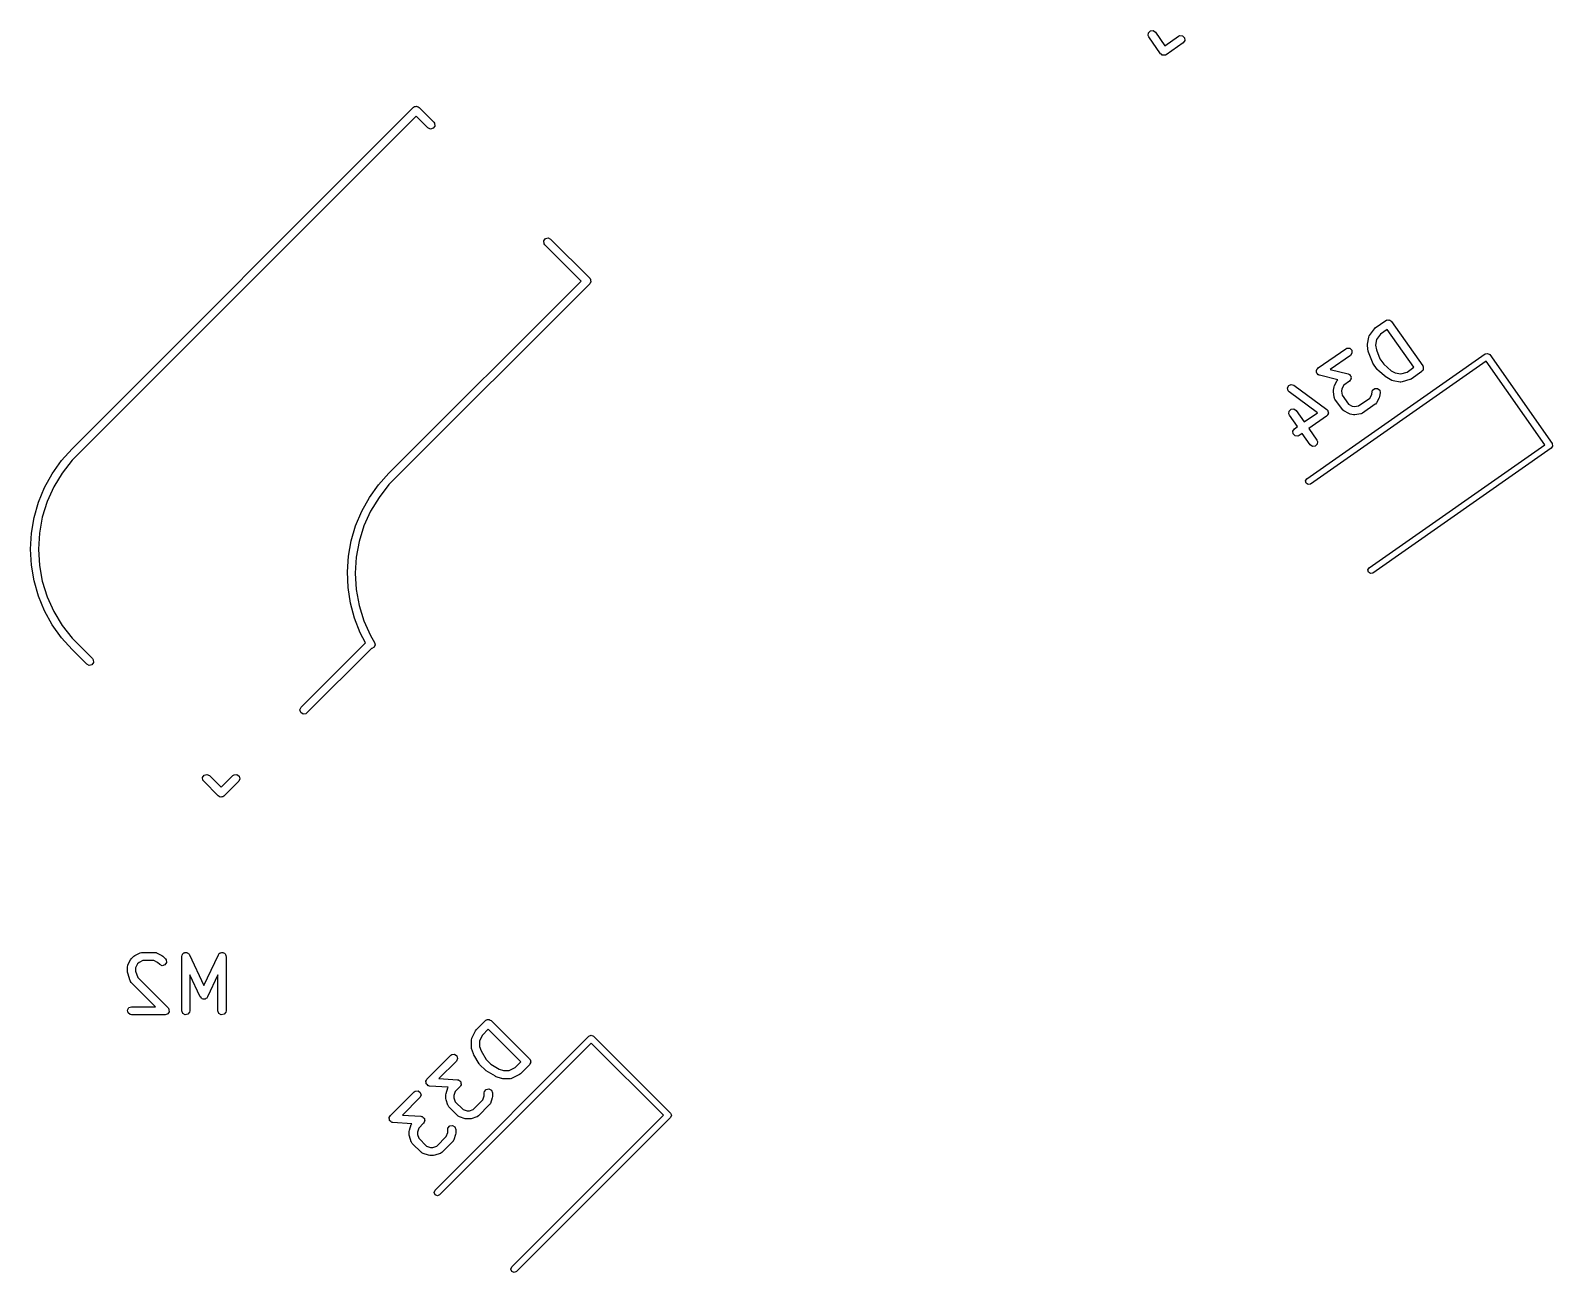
# Model space of a CAD drawing. Extents: x 22 to 260, y -160 to -44.
# Drawn here: x 184.99 to 213.03, y -159.31 to -136.44 of the extents above; entities that cross this region are included whole.
import ezdxf

# ---------------------------------------------------------------- set-up
doc = ezdxf.new("R2010")
doc.units = 0
doc.layers.add('BLACK', color=7, linetype='CONTINUOUS')

msp = doc.modelspace()

# ---------------------------------------------------------------- linework, layer by layer
at = {"layer": 'BLACK', "linetype": 'CONTINUOUS'}
for p, q in [((205.576, -136.529), (205.58, -136.478)), ((205.587, -136.553), (205.576, -136.529)), ((205.58, -136.478), (205.617, -136.442)), ((205.617, -136.442), (205.668, -136.437)), ((205.668, -136.437), (205.71, -136.467)), ((205.71, -136.467), (205.885, -136.718)), ((205.885, -136.718), (206.136, -136.542)), ((206.136, -136.542), (206.16, -136.531)), ((206.16, -136.531), (206.211, -136.536)), ((206.211, -136.536), (206.247, -136.572)), ((205.805, -136.865), (205.587, -136.553)), ((206.222, -136.665), (205.91, -136.883)), ((206.251, -136.623), (206.222, -136.665)), ((206.247, -136.572), (206.251, -136.623)), ((205.821, -136.876), (205.805, -136.865)), ((205.835, -136.89), (205.821, -136.876)), ((205.842, -136.891), (205.835, -136.89)), ((205.847, -136.894), (205.842, -136.891)), ((205.867, -136.893), (205.847, -136.894)), ((205.886, -136.894), (205.867, -136.893)), ((205.895, -136.89), (205.886, -136.894)), ((205.899, -136.89), (205.895, -136.89)), ((205.901, -136.888), (205.899, -136.89)), ((205.91, -136.883), (205.901, -136.888)), ((185.752, -144.141), (192.038, -137.855)), ((192.038, -137.855), (192.047, -137.849)), ((192.047, -137.849), (192.048, -137.846)), ((192.048, -137.846), (192.052, -137.845)), ((192.052, -137.845), (192.06, -137.84)), ((192.06, -137.84), (192.079, -137.838)), ((192.079, -137.838), (192.098, -137.833)), ((192.098, -137.833), (192.104, -137.836)), ((192.104, -137.836), (192.111, -137.835)), ((192.111, -137.835), (192.127, -137.846)), ((192.127, -137.846), (192.145, -137.855)), ((192.145, -137.855), (192.414, -138.124)), ((192.091, -138.014), (185.858, -144.247)), ((192.308, -138.23), (192.091, -138.014)), ((192.354, -138.252), (192.308, -138.23)), ((192.433, -138.197), (192.404, -138.239)), ((192.414, -138.124), (192.429, -138.145)), ((192.429, -138.145), (192.433, -138.197)), ((192.404, -138.239), (192.354, -138.252)), ((194.444, -140.313), (194.473, -140.271)), ((194.448, -140.364), (194.444, -140.313)), ((194.463, -140.385), (194.448, -140.364)), ((195.128, -141.051), (194.463, -140.385)), ((194.473, -140.271), (194.523, -140.258)), ((194.523, -140.258), (194.569, -140.279)), ((194.569, -140.279), (195.288, -140.998)), ((195.288, -140.998), (195.293, -141.006)), ((195.293, -141.006), (195.296, -141.008)), ((195.296, -141.008), (195.297, -141.011)), ((195.297, -141.011), (195.303, -141.019)), ((195.303, -141.019), (195.304, -141.039)), ((191.589, -144.59), (195.128, -141.051)), ((195.288, -141.104), (191.695, -144.696)), ((195.296, -141.086), (195.288, -141.104)), ((195.307, -141.07), (195.296, -141.086)), ((195.304, -141.039), (195.309, -141.057)), ((195.309, -141.057), (195.306, -141.063)), ((195.306, -141.063), (195.307, -141.07)), ((209.76, -141.915), (209.955, -141.778)), ((209.955, -141.778), (209.964, -141.774)), ((209.964, -141.774), (209.966, -141.771)), ((209.966, -141.771), (209.97, -141.771)), ((209.97, -141.771), (209.979, -141.767)), ((209.979, -141.767), (209.998, -141.769)), ((209.998, -141.769), (210.018, -141.767)), ((210.018, -141.767), (210.023, -141.771)), ((210.023, -141.771), (210.03, -141.771)), ((210.03, -141.771), (210.044, -141.785)), ((210.044, -141.785), (210.06, -141.796)), ((210.06, -141.796), (210.633, -142.616)), ((209.616, -142.217), (209.64, -142.084)), ((209.64, -142.084), (209.648, -142.059)), ((209.648, -142.059), (209.652, -142.057)), ((209.652, -142.057), (209.653, -142.052)), ((209.653, -142.052), (209.743, -141.931)), ((209.743, -141.931), (209.759, -141.916)), ((209.759, -141.916), (209.76, -141.915)), ((209.784, -142.127), (209.766, -142.231)), ((209.856, -142.03), (209.784, -142.127)), ((209.98, -141.944), (209.856, -142.03)), ((210.467, -142.64), (209.98, -141.944)), ((208.499, -144.692), (211.784, -142.392)), ((208.707, -142.652), (209.214, -142.297)), ((209.3, -142.42), (208.928, -142.68)), ((209.214, -142.297), (209.238, -142.286)), ((209.238, -142.286), (209.289, -142.29)), ((209.289, -142.29), (209.325, -142.327)), ((209.329, -142.378), (209.3, -142.42)), ((209.325, -142.327), (209.329, -142.378)), ((209.616, -142.218), (209.616, -142.217)), ((209.616, -142.241), (209.616, -142.218)), ((209.631, -142.346), (209.616, -142.241)), ((209.633, -142.349), (209.631, -142.346)), ((209.636, -142.362), (209.633, -142.349)), ((209.706, -142.545), (209.636, -142.362)), ((209.766, -142.231), (209.779, -142.316)), ((209.779, -142.316), (209.843, -142.483)), ((211.784, -142.392), (211.829, -142.383)), ((211.829, -142.383), (211.868, -142.407)), ((211.868, -142.407), (213.015, -144.045)), ((211.804, -142.525), (208.568, -144.791)), ((208.677, -142.694), (208.681, -142.689)), ((208.679, -142.714), (208.677, -142.694)), ((208.678, -142.734), (208.679, -142.714)), ((208.681, -142.683), (208.695, -142.669)), ((208.681, -142.689), (208.681, -142.683)), ((208.695, -142.669), (208.707, -142.652)), ((208.928, -142.68), (209.259, -142.761)), ((209.708, -142.548), (209.706, -142.545)), ((209.714, -142.561), (209.708, -142.548)), ((209.796, -142.678), (209.714, -142.561)), ((209.799, -142.68), (209.796, -142.678)), ((209.809, -142.692), (209.799, -142.68)), ((209.957, -142.821), (209.809, -142.692)), ((209.843, -142.483), (209.914, -142.585)), ((209.914, -142.585), (210.049, -142.702)), ((210.049, -142.702), (210.125, -142.743)), ((210.344, -142.727), (210.467, -142.64)), ((210.626, -142.704), (210.615, -142.72)), ((210.64, -142.69), (210.626, -142.704)), ((210.633, -142.616), (210.637, -142.625)), ((210.637, -142.625), (210.64, -142.627)), ((210.64, -142.627), (210.64, -142.63)), ((210.64, -142.63), (210.644, -142.639)), ((210.644, -142.678), (210.64, -142.684)), ((210.64, -142.684), (210.64, -142.69)), ((210.644, -142.639), (210.642, -142.659)), ((210.642, -142.659), (210.644, -142.678)), ((212.882, -144.065), (211.804, -142.525)), ((208.141, -143.021), (208.164, -142.975)), ((208.164, -142.975), (208.211, -142.955)), ((208.211, -142.955), (208.26, -142.969)), ((208.26, -142.969), (208.865, -143.418)), ((208.681, -142.739), (208.678, -142.734)), ((208.682, -142.745), (208.681, -142.739)), ((208.696, -142.759), (208.682, -142.745)), ((208.708, -142.776), (208.696, -142.759)), ((208.716, -142.779), (208.708, -142.776)), ((208.718, -142.781), (208.716, -142.779)), ((208.722, -142.782), (208.718, -142.781)), ((208.732, -142.786), (208.722, -142.782)), ((209.068, -142.869), (208.732, -142.786)), ((208.988, -143.063), (209, -142.997)), ((209, -142.997), (209.008, -142.976)), ((209.008, -142.974), (209.058, -142.881)), ((209.008, -142.976), (209.008, -142.974)), ((209.058, -142.881), (209.068, -142.869)), ((209.182, -142.968), (209.145, -143.035)), ((209.284, -142.896), (209.182, -142.968)), ((209.259, -142.761), (209.27, -142.766)), ((209.27, -142.766), (209.273, -142.766)), ((209.273, -142.766), (209.275, -142.769)), ((209.275, -142.769), (209.283, -142.772)), ((209.283, -142.772), (209.295, -142.788)), ((209.296, -142.879), (209.284, -142.896)), ((209.295, -142.788), (209.309, -142.803)), ((209.31, -142.865), (209.296, -142.879)), ((209.309, -142.803), (209.31, -142.809)), ((209.31, -142.809), (209.313, -142.813)), ((209.314, -142.854), (209.31, -142.859)), ((209.31, -142.859), (209.31, -142.865)), ((209.313, -142.813), (209.312, -142.834)), ((209.312, -142.834), (209.314, -142.854)), ((209.96, -142.822), (209.957, -142.821)), ((209.97, -142.83), (209.96, -142.822)), ((210.064, -142.881), (209.97, -142.83)), ((210.066, -142.881), (210.064, -142.881)), ((210.087, -142.889), (210.066, -142.881)), ((210.219, -142.912), (210.087, -142.889)), ((210.125, -142.743), (210.228, -142.761)), ((210.224, -142.911), (210.219, -142.912)), ((210.228, -142.913), (210.224, -142.911)), ((210.228, -142.761), (210.344, -142.727)), ((210.254, -142.91), (210.228, -142.913)), ((210.398, -142.867), (210.254, -142.91)), ((210.399, -142.866), (210.398, -142.867)), ((210.42, -142.857), (210.399, -142.866)), ((210.615, -142.72), (210.42, -142.857)), ((208.153, -143.071), (208.141, -143.021)), ((208.171, -143.09), (208.153, -143.071)), ((208.692, -143.476), (208.171, -143.09)), ((208.988, -143.065), (208.988, -143.063)), ((208.988, -143.087), (208.988, -143.065)), ((209.003, -143.193), (208.988, -143.087)), ((209.006, -143.196), (209.003, -143.193)), ((209.005, -143.201), (209.006, -143.196)), ((209.016, -143.225), (209.005, -143.201)), ((209.153, -143.42), (209.016, -143.225)), ((209.145, -143.035), (209.138, -143.077)), ((209.138, -143.077), (209.149, -143.153)), ((209.149, -143.153), (209.266, -143.319)), ((209.451, -143.352), (209.656, -143.208)), ((209.656, -143.208), (209.693, -143.141)), ((209.693, -143.141), (209.702, -143.086)), ((209.702, -143.086), (209.711, -143.062)), ((209.711, -143.062), (209.75, -143.029)), ((209.75, -143.029), (209.802, -143.029)), ((209.83, -143.202), (209.779, -143.295)), ((209.802, -143.029), (209.841, -143.062)), ((209.838, -143.179), (209.83, -143.2)), ((209.83, -143.2), (209.83, -143.202)), ((209.85, -143.113), (209.838, -143.179)), ((209.841, -143.062), (209.85, -143.113)), ((208.167, -143.498), (208.171, -143.446)), ((208.178, -143.521), (208.167, -143.498)), ((208.171, -143.446), (208.207, -143.41)), ((208.326, -143.733), (208.178, -143.521)), ((208.207, -143.41), (208.258, -143.406)), ((208.258, -143.406), (208.3, -143.435)), ((208.3, -143.435), (208.449, -143.647)), ((208.449, -143.647), (208.692, -143.476)), ((208.863, -143.539), (208.535, -143.77)), ((208.867, -143.535), (208.863, -143.539)), ((208.865, -143.418), (208.883, -143.437)), ((208.872, -143.532), (208.867, -143.535)), ((208.881, -143.514), (208.872, -143.532)), ((208.893, -143.497), (208.881, -143.514)), ((208.883, -143.437), (208.884, -143.442)), ((208.884, -143.442), (208.888, -143.446)), ((208.888, -143.446), (208.89, -143.467)), ((208.89, -143.467), (208.895, -143.487)), ((208.895, -143.487), (208.892, -143.492)), ((208.892, -143.492), (208.893, -143.497)), ((209.156, -143.422), (209.153, -143.42)), ((209.158, -143.426), (209.156, -143.422)), ((209.179, -143.443), (209.158, -143.426)), ((209.272, -143.493), (209.179, -143.443)), ((209.266, -143.319), (209.333, -143.356)), ((209.274, -143.493), (209.272, -143.493)), ((209.295, -143.501), (209.274, -143.493)), ((209.361, -143.513), (209.295, -143.501)), ((209.333, -143.356), (209.375, -143.363)), ((209.363, -143.513), (209.361, -143.513)), ((209.385, -143.513), (209.363, -143.513)), ((209.375, -143.363), (209.451, -143.352)), ((209.491, -143.498), (209.385, -143.513)), ((209.494, -143.495), (209.491, -143.498)), ((209.499, -143.496), (209.494, -143.495)), ((209.523, -143.485), (209.499, -143.496)), ((209.757, -143.321), (209.523, -143.485)), ((209.759, -143.317), (209.757, -143.321)), ((209.763, -143.316), (209.759, -143.317)), ((209.779, -143.295), (209.763, -143.316)), ((208.241, -143.814), (208.27, -143.772)), ((208.245, -143.865), (208.241, -143.814)), ((208.27, -143.772), (208.326, -143.733)), ((208.535, -143.77), (208.683, -143.981)), ((208.281, -143.901), (208.245, -143.865)), ((208.333, -143.906), (208.281, -143.901)), ((208.356, -143.895), (208.333, -143.906)), ((208.412, -143.856), (208.356, -143.895)), ((208.56, -144.067), (208.412, -143.856)), ((208.602, -144.097), (208.56, -144.067)), ((208.653, -144.092), (208.602, -144.097)), ((208.689, -144.056), (208.653, -144.092)), ((208.683, -143.981), (208.694, -144.005)), ((208.694, -144.005), (208.689, -144.056)), ((209.646, -146.331), (212.882, -144.065)), ((213.025, -144.09), (213, -144.129)), ((213.015, -144.045), (213.025, -144.09)), ((185.387, -144.599), (185.557, -144.359)), ((185.557, -144.359), (185.752, -144.141)), ((185.753, -144.352), (185.569, -144.587)), ((185.752, -144.141), (185.752, -144.141)), ((185.858, -144.247), (185.753, -144.352)), ((185.858, -144.247), (185.858, -144.247)), ((213, -144.129), (209.715, -146.429)), ((213, -144.129), (213, -144.129)), ((185.245, -144.855), (185.387, -144.599)), ((185.569, -144.587), (185.415, -144.842)), ((191.397, -144.805), (191.589, -144.59)), ((191.589, -144.59), (191.589, -144.59)), ((191.589, -144.59), (191.589, -144.59)), ((191.589, -144.59), (191.589, -144.59)), ((185.133, -145.126), (185.245, -144.855)), ((185.415, -144.842), (185.292, -145.114)), ((191.229, -145.04), (191.397, -144.805)), ((191.59, -144.801), (191.407, -145.035)), ((191.695, -144.696), (191.59, -144.801)), ((191.695, -144.696), (191.695, -144.696)), ((208.475, -144.731), (208.499, -144.692)), ((208.485, -144.776), (208.475, -144.731)), ((208.523, -144.801), (208.485, -144.776)), ((208.568, -144.791), (208.523, -144.801)), ((185.052, -145.408), (185.133, -145.126)), ((185.292, -145.114), (185.204, -145.399)), ((191.088, -145.292), (191.229, -145.04)), ((191.407, -145.035), (191.253, -145.29)), ((185.003, -145.697), (185.052, -145.408)), ((185.204, -145.399), (185.15, -145.692)), ((190.976, -145.558), (191.088, -145.292)), ((191.253, -145.29), (191.13, -145.561)), ((184.986, -145.99), (185.003, -145.697)), ((185.15, -145.692), (185.132, -145.99)), ((190.894, -145.835), (190.976, -145.558)), ((191.13, -145.561), (191.042, -145.845)), ((185.003, -146.283), (184.986, -145.99)), ((185.132, -145.99), (185.15, -146.288)), ((190.843, -146.119), (190.894, -145.835)), ((191.042, -145.845), (190.987, -146.137)), ((185.052, -146.572), (185.003, -146.283)), ((185.15, -146.288), (185.204, -146.581)), ((190.824, -146.408), (190.843, -146.119)), ((190.987, -146.137), (190.969, -146.434)), ((209.622, -146.37), (209.646, -146.331)), ((185.133, -146.854), (185.052, -146.572)), ((185.204, -146.581), (185.292, -146.866)), ((190.836, -146.696), (190.824, -146.408)), ((190.969, -146.434), (190.986, -146.731)), ((209.632, -146.414), (209.622, -146.37)), ((209.67, -146.439), (209.632, -146.414)), ((209.715, -146.429), (209.67, -146.439)), ((185.245, -147.125), (185.133, -146.854)), ((185.292, -146.866), (185.415, -147.138)), ((190.88, -146.981), (190.836, -146.696)), ((190.986, -146.731), (191.039, -147.024)), ((185.387, -147.381), (185.245, -147.125)), ((185.415, -147.138), (185.569, -147.393)), ((190.956, -147.26), (190.88, -146.981)), ((191.039, -147.024), (191.127, -147.308)), ((185.557, -147.62), (185.387, -147.381)), ((185.569, -147.393), (185.753, -147.628)), ((191.061, -147.529), (190.956, -147.26)), ((191.127, -147.308), (191.248, -147.58)), ((185.752, -147.839), (185.557, -147.62)), ((185.753, -147.628), (185.858, -147.733)), ((185.858, -147.733), (185.858, -147.733)), ((185.858, -147.733), (185.858, -147.733)), ((185.858, -147.733), (186.128, -148.002)), ((189.973, -148.9), (191.159, -147.714)), ((191.159, -147.714), (191.061, -147.529)), ((191.248, -147.58), (191.325, -147.707)), ((191.335, -147.752), (191.317, -147.795)), ((191.325, -147.707), (191.325, -147.707)), ((191.325, -147.707), (191.335, -147.752)), ((186.022, -148.108), (185.752, -147.839)), ((185.752, -147.839), (185.752, -147.839)), ((186.128, -148.002), (186.143, -148.024)), ((186.143, -148.024), (186.147, -148.075)), ((191.268, -147.818), (190.079, -149.006)), ((191.277, -147.819), (191.268, -147.818)), ((191.317, -147.795), (191.277, -147.819)), ((186.068, -148.13), (186.022, -148.108)), ((186.118, -148.117), (186.068, -148.13)), ((186.147, -148.075), (186.118, -148.117)), ((189.951, -148.947), (189.973, -148.9)), ((189.965, -148.996), (189.951, -148.947)), ((190.007, -149.026), (189.965, -148.996)), ((190.058, -149.021), (190.007, -149.026)), ((190.079, -149.006), (190.058, -149.021)), ((188.158, -150.191), (188.187, -150.149)), ((188.162, -150.242), (188.158, -150.191)), ((188.177, -150.264), (188.162, -150.242)), ((188.446, -150.533), (188.177, -150.264)), ((188.187, -150.149), (188.236, -150.136)), ((188.236, -150.136), (188.283, -150.158)), ((188.283, -150.158), (188.499, -150.374)), ((188.499, -150.374), (188.716, -150.158)), ((188.822, -150.264), (188.552, -150.533)), ((188.716, -150.158), (188.737, -150.143)), ((188.737, -150.143), (188.788, -150.138)), ((188.788, -150.138), (188.83, -150.168)), ((188.843, -150.217), (188.822, -150.264)), ((188.83, -150.168), (188.843, -150.217)), ((188.464, -150.541), (188.446, -150.533)), ((188.48, -150.553), (188.464, -150.541)), ((188.487, -150.552), (188.48, -150.553)), ((188.493, -150.555), (188.487, -150.552)), ((188.512, -150.55), (188.493, -150.555)), ((188.531, -150.548), (188.512, -150.55)), ((188.539, -150.542), (188.531, -150.548)), ((188.542, -150.541), (188.539, -150.542)), ((188.544, -150.539), (188.542, -150.541)), ((188.552, -150.533), (188.544, -150.539)), ((186.774, -153.679), (186.778, -153.653)), ((186.778, -153.653), (186.781, -153.65)), ((186.781, -153.65), (186.782, -153.646)), ((186.782, -153.646), (186.829, -153.55)), ((186.829, -153.55), (186.843, -153.532)), ((186.843, -153.531), (186.891, -153.483)), ((186.843, -153.532), (186.843, -153.531)), ((186.891, -153.483), (186.909, -153.47)), ((186.909, -153.47), (186.911, -153.469)), ((186.911, -153.469), (187.006, -153.422)), ((186.958, -153.628), (186.924, -153.697)), ((186.989, -153.598), (186.958, -153.628)), ((187.057, -153.564), (186.989, -153.598)), ((187.006, -153.422), (187.031, -153.414)), ((187.031, -153.414), (187.035, -153.415)), ((187.035, -153.415), (187.039, -153.414)), ((187.039, -153.414), (187.277, -153.414)), ((187.26, -153.564), (187.057, -153.564)), ((187.328, -153.598), (187.26, -153.564)), ((187.277, -153.414), (187.303, -153.418)), ((187.303, -153.418), (187.307, -153.421)), ((187.307, -153.421), (187.311, -153.422)), ((187.311, -153.422), (187.406, -153.469)), ((187.367, -153.637), (187.328, -153.598)), ((187.414, -153.659), (187.367, -153.637)), ((187.406, -153.469), (187.424, -153.483)), ((187.463, -153.645), (187.414, -153.659)), ((187.424, -153.483), (187.426, -153.483)), ((187.426, -153.483), (187.473, -153.531)), ((187.493, -153.603), (187.463, -153.645)), ((187.473, -153.531), (187.488, -153.552)), ((187.488, -153.552), (187.493, -153.603)), ((187.774, -153.489), (187.778, -153.463)), ((187.774, -154.489), (187.774, -153.489)), ((187.778, -153.463), (187.785, -153.455)), ((187.785, -153.455), (187.787, -153.446)), ((187.787, -153.446), (187.801, -153.436)), ((187.801, -153.436), (187.811, -153.424)), ((187.811, -153.424), (187.821, -153.422)), ((187.821, -153.422), (187.829, -153.416)), ((187.829, -153.416), (187.846, -153.418)), ((187.846, -153.418), (187.862, -153.415)), ((187.862, -153.415), (187.871, -153.42)), ((187.871, -153.42), (187.881, -153.421)), ((187.881, -153.421), (187.892, -153.432)), ((187.892, -153.432), (187.906, -153.44)), ((187.906, -153.44), (187.91, -153.45)), ((187.91, -153.45), (187.917, -153.457)), ((187.917, -153.457), (188.182, -154.026)), ((188.182, -154.026), (188.448, -153.457)), ((188.448, -153.457), (188.463, -153.436)), ((188.463, -153.436), (188.472, -153.431)), ((188.472, -153.431), (188.478, -153.424)), ((188.478, -153.424), (188.494, -153.421)), ((188.494, -153.421), (188.509, -153.414)), ((188.509, -153.414), (188.519, -153.416)), ((188.519, -153.416), (188.529, -153.415)), ((188.529, -153.415), (188.543, -153.423)), ((188.543, -153.423), (188.559, -153.427)), ((188.559, -153.427), (188.564, -153.435)), ((188.564, -153.435), (188.573, -153.44)), ((188.573, -153.44), (188.579, -153.456)), ((188.579, -153.456), (188.588, -153.469)), ((188.588, -153.469), (188.587, -153.479)), ((188.587, -153.479), (188.591, -153.489)), ((188.591, -153.489), (188.591, -154.489)), ((186.774, -153.774), (186.774, -153.679)), ((186.774, -153.776), (186.774, -153.774)), ((186.778, -153.798), (186.774, -153.776)), ((186.825, -153.941), (186.778, -153.798)), ((186.924, -153.697), (186.924, -153.762)), ((186.924, -153.762), (186.962, -153.877)), ((186.962, -153.877), (187.521, -154.436)), ((188.114, -154.235), (187.924, -153.827)), ((187.924, -153.827), (187.924, -154.489)), ((188.441, -153.827), (188.25, -154.235)), ((188.441, -154.489), (188.441, -153.827)), ((186.828, -153.944), (186.825, -153.941)), ((186.829, -153.949), (186.828, -153.944)), ((186.843, -153.97), (186.829, -153.949)), ((187.287, -154.414), (186.843, -153.97)), ((186.775, -154.476), (186.801, -154.431)), ((186.784, -154.526), (186.775, -154.476)), ((186.801, -154.431), (186.849, -154.414)), ((186.849, -154.414), (187.287, -154.414)), ((187.521, -154.436), (187.53, -154.449)), ((187.53, -154.449), (187.533, -154.451)), ((187.533, -154.451), (187.533, -154.453)), ((187.533, -154.453), (187.536, -154.457)), ((187.536, -154.457), (187.538, -154.479)), ((187.538, -154.479), (187.542, -154.502)), ((187.791, -154.537), (187.774, -154.489)), ((187.924, -154.489), (187.919, -154.514)), ((188.128, -154.248), (188.114, -154.235)), ((188.139, -154.264), (188.128, -154.248)), ((188.146, -154.266), (188.139, -154.264)), ((188.151, -154.271), (188.146, -154.266)), ((188.17, -154.273), (188.151, -154.271)), ((188.189, -154.278), (188.17, -154.273)), ((188.195, -154.275), (188.189, -154.278)), ((188.202, -154.275), (188.195, -154.275)), ((188.218, -154.264), (188.202, -154.275)), ((188.235, -154.256), (188.218, -154.264)), ((188.241, -154.248), (188.235, -154.256)), ((188.244, -154.246), (188.241, -154.248)), ((188.25, -154.235), (188.244, -154.243)), ((188.244, -154.243), (188.244, -154.246)), ((188.458, -154.537), (188.441, -154.489)), ((188.591, -154.489), (188.586, -154.514)), ((186.823, -154.559), (186.784, -154.526)), ((186.849, -154.564), (186.823, -154.559)), ((187.468, -154.564), (186.849, -154.564)), ((187.489, -154.556), (187.468, -154.564)), ((187.511, -154.55), (187.489, -154.556)), ((187.513, -154.547), (187.511, -154.55)), ((187.516, -154.546), (187.513, -154.547)), ((187.527, -154.527), (187.516, -154.546)), ((187.54, -154.508), (187.527, -154.527)), ((187.542, -154.502), (187.54, -154.505)), ((187.54, -154.505), (187.54, -154.508)), ((187.836, -154.562), (187.791, -154.537)), ((187.886, -154.554), (187.836, -154.562)), ((187.919, -154.514), (187.886, -154.554)), ((188.502, -154.562), (188.458, -154.537)), ((188.553, -154.554), (188.502, -154.562)), ((188.586, -154.514), (188.553, -154.554)), ((193.199, -154.838), (193.367, -154.67)), ((193.367, -154.67), (193.375, -154.664)), ((193.375, -154.664), (193.377, -154.662)), ((193.377, -154.662), (193.38, -154.661)), ((193.38, -154.661), (193.388, -154.655)), ((193.388, -154.655), (193.408, -154.653)), ((193.408, -154.653), (193.427, -154.648)), ((193.427, -154.648), (193.433, -154.651)), ((193.433, -154.651), (193.439, -154.65)), ((193.439, -154.65), (193.455, -154.662)), ((193.455, -154.662), (193.473, -154.67)), ((193.473, -154.67), (194.18, -155.377)), ((192.439, -157.793), (195.275, -154.957)), ((193.109, -155.026), (193.114, -155)), ((193.109, -155.161), (193.109, -155.026)), ((193.114, -155), (193.117, -154.997)), ((193.117, -154.992), (193.185, -154.858)), ((193.117, -154.997), (193.117, -154.992)), ((193.185, -154.858), (193.198, -154.84)), ((193.198, -154.84), (193.199, -154.838)), ((193.313, -154.936), (193.259, -155.044)), ((193.259, -155.044), (193.259, -155.149)), ((193.42, -154.829), (193.313, -154.936)), ((194.021, -155.43), (193.42, -154.829)), ((195.275, -154.957), (195.317, -154.94)), ((195.317, -154.94), (195.36, -154.957)), ((195.36, -154.957), (195.36, -154.957)), ((195.36, -154.957), (196.774, -156.372)), ((192.29, -155.747), (192.727, -155.31)), ((195.317, -155.085), (192.524, -157.878)), ((192.727, -155.31), (192.749, -155.295)), ((192.749, -155.295), (192.8, -155.29)), ((192.8, -155.29), (192.842, -155.32)), ((192.842, -155.32), (192.855, -155.369)), ((193.11, -155.162), (193.109, -155.161)), ((193.113, -155.184), (193.11, -155.162)), ((193.147, -155.285), (193.113, -155.184)), ((193.149, -155.288), (193.147, -155.285)), ((193.154, -155.3), (193.149, -155.288)), ((193.255, -155.469), (193.154, -155.3)), ((193.259, -155.149), (193.287, -155.23)), ((193.287, -155.23), (193.379, -155.384)), ((196.647, -156.414), (195.317, -155.085)), ((192.833, -155.416), (192.512, -155.737)), ((192.855, -155.369), (192.833, -155.416)), ((193.257, -155.471), (193.255, -155.469)), ((193.266, -155.483), (193.257, -155.471)), ((193.367, -155.584), (193.266, -155.483)), ((193.37, -155.586), (193.367, -155.584)), ((193.381, -155.595), (193.37, -155.586)), ((193.379, -155.384), (193.467, -155.471)), ((193.55, -155.696), (193.381, -155.595)), ((193.467, -155.471), (193.62, -155.564)), ((193.62, -155.564), (193.702, -155.591)), ((193.702, -155.591), (193.806, -155.591)), ((193.806, -155.591), (193.914, -155.537)), ((193.914, -155.537), (194.021, -155.43)), ((194.18, -155.483), (194.012, -155.651)), ((194.18, -155.377), (194.186, -155.385)), ((194.188, -155.465), (194.18, -155.483)), ((194.186, -155.385), (194.189, -155.387)), ((194.2, -155.449), (194.188, -155.465)), ((194.189, -155.387), (194.189, -155.39)), ((194.189, -155.39), (194.195, -155.398)), ((194.195, -155.398), (194.197, -155.418)), ((194.197, -155.418), (194.202, -155.437)), ((194.202, -155.437), (194.199, -155.443)), ((194.199, -155.443), (194.2, -155.449)), ((192.268, -155.794), (192.27, -155.788)), ((192.273, -155.813), (192.268, -155.794)), ((192.27, -155.783), (192.281, -155.766)), ((192.27, -155.788), (192.27, -155.783)), ((192.275, -155.834), (192.273, -155.813)), ((192.28, -155.838), (192.275, -155.834)), ((192.281, -155.843), (192.28, -155.838)), ((192.281, -155.766), (192.29, -155.747)), ((192.298, -155.855), (192.281, -155.843)), ((192.312, -155.869), (192.298, -155.855)), ((192.321, -155.871), (192.312, -155.869)), ((192.323, -155.873), (192.321, -155.871)), ((192.327, -155.873), (192.323, -155.873)), ((192.338, -155.875), (192.327, -155.873)), ((192.683, -155.898), (192.338, -155.875)), ((192.512, -155.737), (192.853, -155.759)), ((192.901, -155.887), (192.812, -155.976)), ((192.853, -155.759), (192.864, -155.762)), ((192.864, -155.762), (192.867, -155.762)), ((192.867, -155.762), (192.87, -155.763)), ((192.87, -155.763), (192.878, -155.765)), ((192.878, -155.765), (192.893, -155.779)), ((192.893, -155.779), (192.909, -155.791)), ((192.909, -155.869), (192.901, -155.887)), ((192.909, -155.791), (192.911, -155.797)), ((192.92, -155.852), (192.909, -155.869)), ((192.911, -155.797), (192.915, -155.801)), ((192.915, -155.801), (192.917, -155.821)), ((192.917, -155.821), (192.922, -155.841)), ((192.922, -155.841), (192.92, -155.846)), ((192.92, -155.846), (192.92, -155.852)), ((193.553, -155.697), (193.55, -155.696)), ((193.565, -155.703), (193.553, -155.697)), ((193.666, -155.737), (193.565, -155.703)), ((193.667, -155.737), (193.666, -155.737)), ((193.689, -155.741), (193.667, -155.737)), ((193.824, -155.741), (193.689, -155.741)), ((193.828, -155.739), (193.824, -155.741)), ((193.833, -155.74), (193.828, -155.739)), ((193.858, -155.733), (193.833, -155.74)), ((193.992, -155.665), (193.858, -155.733)), ((193.993, -155.664), (193.992, -155.665)), ((194.012, -155.651), (193.993, -155.664)), ((191.616, -156.421), (192.054, -155.983)), ((192.16, -156.089), (191.839, -156.41)), ((192.054, -155.983), (192.075, -155.968)), ((192.075, -155.968), (192.126, -155.964)), ((192.126, -155.964), (192.168, -155.993)), ((192.182, -156.043), (192.16, -156.089)), ((192.168, -155.993), (192.182, -156.043)), ((192.638, -156.036), (192.642, -156.014)), ((192.638, -156.103), (192.638, -156.036)), ((192.639, -156.105), (192.638, -156.103)), ((192.642, -156.127), (192.639, -156.105)), ((192.642, -156.012), (192.675, -155.911)), ((192.642, -156.014), (192.642, -156.012)), ((192.675, -156.228), (192.642, -156.127)), ((192.675, -155.911), (192.683, -155.898)), ((192.812, -155.976), (192.788, -156.048)), ((192.788, -156.048), (192.788, -156.091)), ((192.788, -156.091), (192.812, -156.164)), ((192.812, -156.164), (192.955, -156.307)), ((193.144, -156.307), (193.321, -156.13)), ((193.321, -156.13), (193.345, -156.058)), ((193.345, -156.002), (193.35, -155.977)), ((193.345, -156.058), (193.345, -156.002)), ((193.35, -155.977), (193.383, -155.938)), ((193.383, -155.938), (193.433, -155.929)), ((193.433, -155.929), (193.478, -155.954)), ((193.491, -156.094), (193.458, -156.195)), ((193.478, -155.954), (193.495, -156.002)), ((193.495, -156.07), (193.491, -156.092)), ((193.491, -156.092), (193.491, -156.094)), ((193.495, -156.002), (193.495, -156.07)), ((191.596, -156.456), (191.608, -156.439)), ((191.597, -156.462), (191.596, -156.456)), ((191.608, -156.439), (191.616, -156.421)), ((191.839, -156.41), (192.179, -156.433)), ((192.179, -156.433), (192.19, -156.435)), ((192.19, -156.435), (192.194, -156.435)), ((192.194, -156.435), (192.196, -156.437)), ((192.196, -156.437), (192.204, -156.439)), ((192.204, -156.439), (192.219, -156.453)), ((192.219, -156.453), (192.236, -156.465)), ((192.678, -156.232), (192.675, -156.228)), ((192.679, -156.236), (192.678, -156.232)), ((192.694, -156.258), (192.679, -156.236)), ((192.862, -156.426), (192.694, -156.258)), ((192.866, -156.428), (192.862, -156.426)), ((192.868, -156.432), (192.866, -156.428)), ((192.891, -156.444), (192.868, -156.432)), ((192.992, -156.478), (192.891, -156.444)), ((192.955, -156.307), (193.028, -156.332)), ((193.028, -156.332), (193.071, -156.332)), ((193.071, -156.332), (193.144, -156.307)), ((193.208, -156.444), (193.107, -156.478)), ((193.212, -156.441), (193.208, -156.444)), ((193.216, -156.441), (193.212, -156.441)), ((193.237, -156.426), (193.216, -156.441)), ((193.439, -156.224), (193.237, -156.426)), ((193.441, -156.22), (193.439, -156.224)), ((193.445, -156.217), (193.441, -156.22)), ((193.458, -156.195), (193.445, -156.217)), ((193.854, -159.207), (196.647, -156.414)), ((196.774, -156.457), (193.938, -159.292)), ((196.774, -156.372), (196.774, -156.372)), ((196.774, -156.372), (196.78, -156.386)), ((196.792, -156.414), (196.774, -156.457)), ((196.774, -156.457), (196.774, -156.457)), ((196.78, -156.386), (196.792, -156.414)), ((191.594, -156.467), (191.597, -156.462)), ((191.6, -156.487), (191.594, -156.467)), ((191.602, -156.507), (191.6, -156.487)), ((191.606, -156.511), (191.602, -156.507)), ((191.608, -156.517), (191.606, -156.511)), ((191.624, -156.528), (191.608, -156.517)), ((191.639, -156.542), (191.624, -156.528)), ((191.647, -156.545), (191.639, -156.542)), ((191.65, -156.546), (191.647, -156.545)), ((191.653, -156.546), (191.65, -156.546)), ((191.664, -156.549), (191.653, -156.546)), ((192.009, -156.572), (191.664, -156.549)), ((191.965, -156.71), (191.968, -156.687)), ((191.965, -156.777), (191.965, -156.71)), ((191.968, -156.686), (192.002, -156.585)), ((191.968, -156.687), (191.968, -156.686)), ((192.002, -156.585), (192.009, -156.572)), ((192.139, -156.649), (192.115, -156.722)), ((192.115, -156.722), (192.115, -156.765)), ((192.227, -156.561), (192.139, -156.649)), ((192.236, -156.542), (192.227, -156.561)), ((192.236, -156.465), (192.237, -156.47)), ((192.247, -156.525), (192.236, -156.542)), ((192.237, -156.47), (192.242, -156.474)), ((192.242, -156.474), (192.244, -156.495)), ((192.244, -156.495), (192.249, -156.514)), ((192.249, -156.514), (192.246, -156.519)), ((192.246, -156.519), (192.247, -156.525)), ((192.647, -156.804), (192.672, -156.731)), ((192.672, -156.676), (192.676, -156.65)), ((192.672, -156.731), (192.672, -156.676)), ((192.676, -156.65), (192.709, -156.611)), ((192.709, -156.611), (192.76, -156.602)), ((192.76, -156.602), (192.804, -156.628)), ((192.804, -156.628), (192.822, -156.676)), ((192.822, -156.676), (192.822, -156.743)), ((192.994, -156.478), (192.992, -156.478)), ((193.016, -156.482), (192.994, -156.478)), ((193.083, -156.482), (193.016, -156.482)), ((193.085, -156.481), (193.083, -156.482)), ((193.107, -156.478), (193.085, -156.481)), ((191.965, -156.778), (191.965, -156.777)), ((191.968, -156.801), (191.965, -156.778)), ((192.002, -156.902), (191.968, -156.801)), ((192.005, -156.905), (192.002, -156.902)), ((192.005, -156.91), (192.005, -156.905)), ((192.02, -156.931), (192.005, -156.91)), ((192.189, -157.099), (192.02, -156.931)), ((192.115, -156.765), (192.139, -156.837)), ((192.139, -156.837), (192.282, -156.981)), ((192.282, -156.981), (192.355, -157.005)), ((192.355, -157.005), (192.398, -157.005)), ((192.398, -157.005), (192.47, -156.981)), ((192.47, -156.981), (192.647, -156.804)), ((192.766, -156.897), (192.564, -157.099)), ((192.768, -156.893), (192.766, -156.897)), ((192.772, -156.891), (192.768, -156.893)), ((192.784, -156.868), (192.772, -156.891)), ((192.818, -156.767), (192.784, -156.868)), ((192.822, -156.743), (192.818, -156.765)), ((192.818, -156.765), (192.818, -156.767)), ((192.193, -157.101), (192.189, -157.099)), ((192.195, -157.105), (192.193, -157.101)), ((192.218, -157.117), (192.195, -157.105)), ((192.319, -157.151), (192.218, -157.117)), ((192.32, -157.151), (192.319, -157.151)), ((192.343, -157.155), (192.32, -157.151)), ((192.41, -157.155), (192.343, -157.155)), ((192.411, -157.154), (192.41, -157.155)), ((192.434, -157.151), (192.411, -157.154)), ((192.535, -157.117), (192.434, -157.151)), ((192.538, -157.115), (192.535, -157.117)), ((192.543, -157.114), (192.538, -157.115)), ((192.564, -157.099), (192.543, -157.114)), ((192.422, -157.835), (192.439, -157.793)), ((192.439, -157.878), (192.422, -157.835)), ((192.482, -157.895), (192.439, -157.878)), ((192.524, -157.878), (192.482, -157.895)), ((193.836, -159.25), (193.854, -159.207)), ((193.854, -159.292), (193.836, -159.25)), ((193.896, -159.31), (193.854, -159.292)), ((193.938, -159.292), (193.896, -159.31))]:
    msp.add_line(p, q, dxfattribs=at)

doc.saveas('drawing.dxf')
